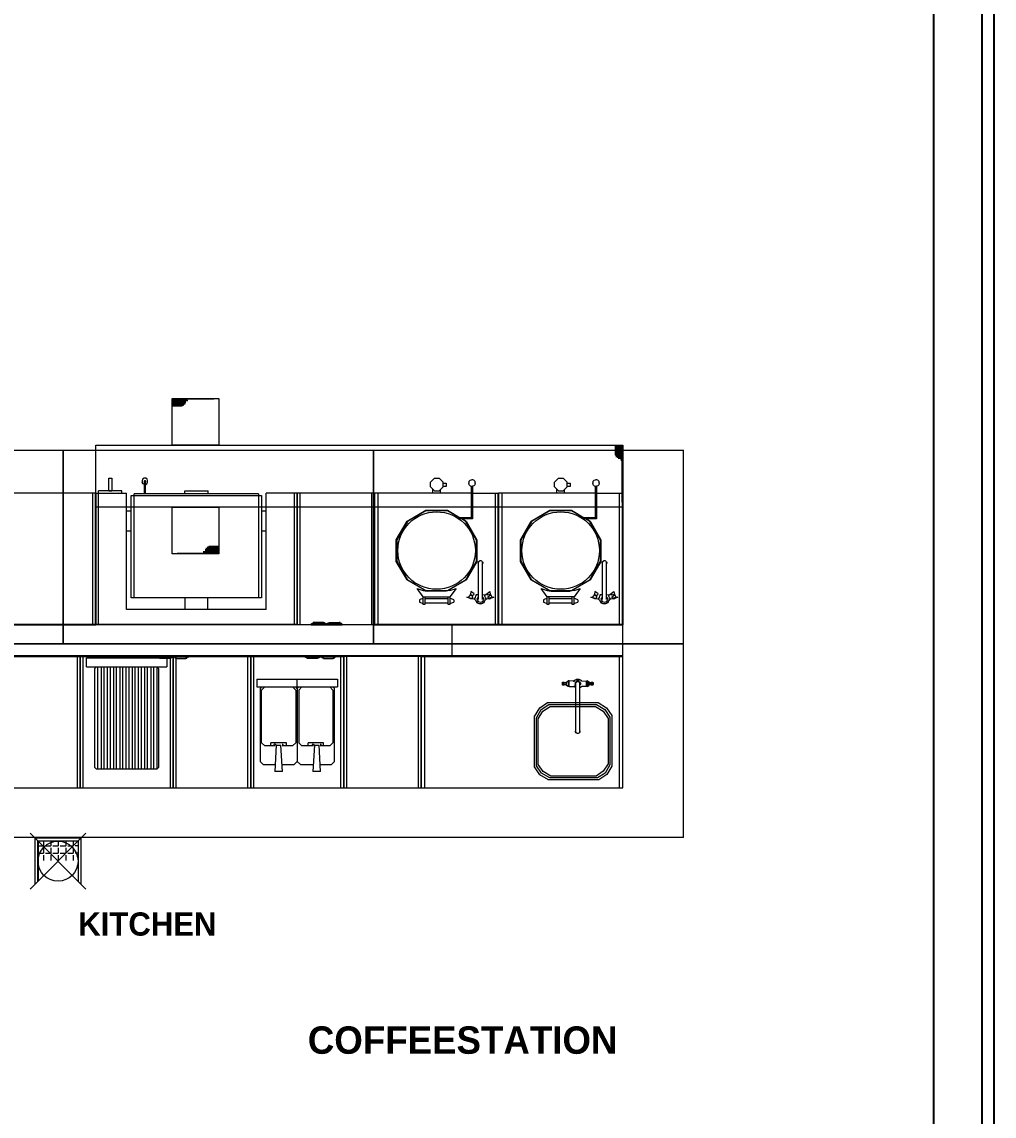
# Model space of a CAD drawing. Header units: inches. Extents: x 482566 to 494966, y -26460 to -22226.
# Drawn here: x 488134.8 to 488316.2, y -26103 to -25898.8 of the extents above; entities that cross this region are included whole.
import ezdxf

# ---------------------------------------------------------------- set-up
doc = ezdxf.new("R2010")
doc.units = ezdxf.units.IN
doc.header["$LTSCALE"] = 15
doc.header["$MEASUREMENT"] = 0
doc.linetypes.add('AUSGEZOGEN', pattern=[0])
doc.layers.add('A-GLASS', color=4, linetype='Continuous')
doc.layers.add('K3-TEXT', color=167, linetype='AUSGEZOGEN')
doc.layers.add('TC-EQUIPMENT', color=251, linetype='Continuous', lineweight=5)
doc.styles.get("Standard").update_dxf_attribs({"font": ''})
doc.styles.get('Standard').set_extended_font_data('MicrogrammaSSi', bold=True)

msp = doc.modelspace()

# ---------------------------------------------------------------- linework, layer by layer
at = {"layer": 'A-GLASS'}
for p, q in [((488304.9, -26218.72, 6.93), (488304.9, -25820.47, 6.93)), ((488313.9, -26218.72, 6.93), (488313.9, -25820.47, 6.93)), ((488316.15, -26218.72, 6.93), (488316.15, -25820.47, 6.93))]:
    msp.add_line(p, q, dxfattribs=at)
at = {"layer": 'TC-EQUIPMENT'}
for p, q in [((488162.85, -25969.13), (488171.52, -25969.13)), ((488162.85, -25977.8), (488162.85, -25969.13)), ((488170.61, -25969.24), (488162.85, -25969.24)), ((488162.85, -25969.45), (488165.75, -25969.45)), ((488165.21, -25969.65), (488162.85, -25969.65)), ((488162.85, -25969.88), (488165.21, -25969.88)), ((488165.04, -25970.11), (488162.85, -25970.11)), ((488163.02, -25969.13), (488163.02, -25970.49)), ((488163.19, -25970.49), (488163.19, -25969.13)), ((488163.37, -25969.13), (488163.37, -25970.49)), ((488163.54, -25970.49), (488163.54, -25969.13)), ((488163.71, -25969.13), (488163.71, -25970.49)), ((488163.89, -25970.49), (488163.89, -25969.13)), ((488164.06, -25969.13), (488164.06, -25970.49)), ((488164.26, -25970.49), (488164.26, -25969.13)), ((488164.43, -25969.13), (488164.43, -25970.49)), ((488164.6, -25970.49), (488164.6, -25969.13)), ((488164.78, -25969.13), (488164.78, -25970.49)), ((488164.95, -25970.43), (488164.95, -25969.13)), ((488165.12, -25969.13), (488165.12, -25970.2)), ((488165.3, -25970), (488165.3, -25969.13)), ((488165.47, -25969.13), (488165.47, -25969.56)), ((488165.67, -25969.33), (488165.67, -25969.13)), ((488171.52, -25969.13), (488171.52, -25977.8)), ((488162.85, -25970.31), (488164.86, -25970.31)), ((488164.69, -25970.49), (488162.85, -25970.49)), ((488162.85, -25970.49), (488164.69, -25970.49)), ((488164.52, -25970.49), (488162.85, -25970.49)), ((488162.85, -25970.49), (488164.52, -25970.49)), ((488164.34, -25970.49), (488162.85, -25970.49)), ((488162.85, -25970.49), (488164.15, -25970.49)), ((488163.8, -25970.49), (488162.85, -25970.49)), ((488162.85, -25970.49), (488163.63, -25970.49)), ((488163.45, -25970.49), (488162.85, -25970.49)), ((488162.85, -25970.49), (488163.45, -25970.49)), ((488163.28, -25970.49), (488162.85, -25970.49)), ((488162.85, -25970.49), (488163.11, -25970.49)), ((488163.11, -25970.49), (488162.85, -25970.49)), ((488162.85, -25970.49), (488162.93, -25970.49)), ((488148.58, -25989.37), (488148.58, -25977.8)), ((488148.58, -25977.8), (488246.91, -25977.8)), ((488171.52, -25977.8), (488162.85, -25977.8)), ((488245.55, -25979.65), (488245.55, -25977.8)), ((488245.55, -25977.8), (488245.55, -25979.65)), ((488245.55, -25979.47), (488245.55, -25977.8)), ((488245.55, -25977.8), (488245.55, -25979.47)), ((488245.55, -25979.3), (488245.55, -25977.8)), ((488245.55, -25977.8), (488245.55, -25979.11)), ((488245.55, -25978.76), (488245.55, -25977.8)), ((488245.55, -25977.8), (488245.55, -25978.58)), ((488245.55, -25978.41), (488245.55, -25977.8)), ((488245.55, -25977.8), (488245.55, -25978.41)), ((488245.55, -25978.24), (488245.55, -25977.8)), ((488245.55, -25977.8), (488245.55, -25978.06)), ((488245.55, -25978.06), (488245.55, -25977.8)), ((488245.55, -25977.8), (488245.55, -25977.89)), ((488246.91, -25977.98), (488245.55, -25977.98)), ((488245.55, -25978.15), (488246.91, -25978.15)), ((488246.91, -25978.32), (488245.55, -25978.32)), ((488245.72, -25977.8), (488245.72, -25979.82)), ((488245.92, -25979.99), (488245.92, -25977.8)), ((488246.15, -25977.8), (488246.15, -25980.17)), ((488246.38, -25980.17), (488246.38, -25977.8)), ((488246.59, -25977.8), (488246.59, -25980.71)), ((488246.79, -25988.46), (488246.79, -25977.8)), ((488246.91, -25977.8), (488246.91, -25989.37)), ((488084.71, -25978.73), (488142.54, -25978.73)), ((488142.54, -25978.73), (488142.54, -26014.88)), ((488142.54, -25978.73), (488200.38, -25978.73)), ((488142.54, -26014.88), (488142.54, -25978.73)), ((488200.38, -25978.73), (488200.38, -26014.88)), ((488200.38, -25978.73), (488258.22, -25978.73)), ((488200.38, -26014.88), (488200.38, -25978.73)), ((488245.55, -25978.5), (488246.91, -25978.5)), ((488246.91, -25978.67), (488245.55, -25978.67)), ((488245.55, -25978.84), (488246.91, -25978.84)), ((488246.91, -25979.02), (488245.55, -25979.02)), ((488245.55, -25979.21), (488246.91, -25979.21)), ((488246.91, -25979.39), (488245.55, -25979.39)), ((488245.55, -25979.56), (488246.91, -25979.56)), ((488246.91, -25979.73), (488245.55, -25979.73)), ((488245.6, -25979.91), (488246.91, -25979.91)), ((488246.91, -25980.08), (488245.84, -25980.08)), ((488246.04, -25980.25), (488246.91, -25980.25)), ((488258.22, -26014.88), (488258.22, -25978.73)), ((488246.91, -25980.43), (488246.47, -25980.43)), ((488246.7, -25980.62), (488246.91, -25980.62)), ((488151.01, -25983.99), (488151.59, -25983.99)), ((488151.01, -25986.31), (488151.01, -25983.99)), ((488151.59, -25983.99), (488151.59, -25986.31)), ((488157.34, -25984.14), (488157.23, -25984.43)), ((488157.23, -25984.43), (488157.23, -25984.72)), ((488157.63, -25983.99), (488157.34, -25984.14)), ((488157.92, -25983.99), (488157.63, -25983.99)), ((488157.66, -25984.48), (488157.69, -25984.43)), ((488157.69, -25984.46), (488157.66, -25984.51)), ((488157.69, -25984.43), (488157.75, -25984.4)), ((488157.75, -25984.43), (488157.69, -25984.46)), ((488157.75, -25984.4), (488157.81, -25984.4)), ((488157.81, -25984.43), (488157.75, -25984.43)), ((488157.81, -25984.4), (488157.86, -25984.43)), ((488157.86, -25984.46), (488157.81, -25984.43)), ((488157.86, -25984.43), (488157.89, -25984.48)), ((488157.89, -25984.51), (488157.86, -25984.46)), ((488158.21, -25984.14), (488157.92, -25983.99)), ((488158.27, -25984.4), (488158.21, -25984.14)), ((488158.27, -25984.74), (488158.27, -25984.4)), ((488211.05, -25984.72), (488211.77, -25983.99)), ((488211.77, -25983.99), (488212.64, -25983.99)), ((488212.64, -25983.99), (488213.36, -25984.72)), ((488218.42, -25984.34), (488218.25, -25984.51)), ((488218.42, -25984.34), (488218.65, -25984.28)), ((488218.91, -25984.28), (488218.65, -25984.28)), ((488219.08, -25984.31), (488218.91, -25984.28)), ((488219.29, -25984.51), (488219.08, -25984.31)), ((488234.18, -25984.72), (488234.9, -25983.99)), ((488234.9, -25983.99), (488235.77, -25983.99)), ((488235.77, -25983.99), (488236.49, -25984.72)), ((488241.56, -25984.34), (488241.38, -25984.51)), ((488241.56, -25984.34), (488241.79, -25984.28)), ((488242.05, -25984.28), (488241.79, -25984.28)), ((488242.22, -25984.31), (488242.05, -25984.28)), ((488242.42, -25984.51), (488242.22, -25984.31)), ((488149.13, -26011.35), (488149.13, -25986.33)), ((488153.47, -25986.33), (488149.13, -25986.33)), ((488151.01, -25986.31), (488151.59, -25986.31)), ((488153.47, -25986.77), (488153.47, -25986.33)), ((488157.37, -25985), (488157.23, -25984.72)), ((488157.66, -25985.15), (488157.37, -25985)), ((488157.66, -25986.86), (488157.66, -25984.48)), ((488157.66, -25984.57), (488157.69, -25984.63)), ((488157.95, -25985.15), (488157.66, -25985.15)), ((488157.69, -25984.63), (488157.75, -25984.66)), ((488157.75, -25984.66), (488157.81, -25984.66)), ((488157.81, -25984.66), (488157.86, -25984.63)), ((488157.89, -25984.57), (488157.86, -25984.63)), ((488157.89, -25986.86), (488157.89, -25984.48)), ((488157.95, -25985.15), (488158.12, -25985.03)), ((488158.12, -25985.03), (488158.27, -25984.74)), ((488165.21, -25986.31), (488169.55, -25986.31)), ((488165.21, -25986.88), (488165.21, -25986.31)), ((488169.55, -25986.88), (488169.55, -25986.31)), ((488211.05, -25985.58), (488211.05, -25984.72)), ((488211.77, -25986.31), (488211.05, -25985.58)), ((488211.45, -25986.77), (488211.45, -25986.1)), ((488211.59, -25986.12), (488211.45, -25986.1)), ((488211.77, -25986.31), (488212.64, -25986.31)), ((488213.36, -25985.58), (488212.64, -25986.31)), ((488212.83, -25986.11), (488212.9, -25986.1)), ((488212.9, -25986.77), (488212.9, -25986.1)), ((488213.36, -25985.58), (488213.36, -25984.72)), ((488213.36, -25984.92), (488213.94, -25984.92)), ((488213.94, -25985.5), (488213.36, -25985.5)), ((488213.94, -25984.92), (488213.94, -25985.5)), ((488218.19, -25984.74), (488218.25, -25984.51)), ((488218.19, -25984.74), (488218.19, -25984.98)), ((488218.25, -25985.21), (488218.19, -25984.98)), ((488218.25, -25985.21), (488218.45, -25985.41)), ((488218.45, -25985.41), (488218.59, -25985.44)), ((488218.59, -25985.44), (488218.88, -25985.44)), ((488218.65, -25991.34), (488218.65, -25985.44)), ((488219.11, -25985.38), (488218.88, -25985.44)), ((488218.88, -25985.44), (488218.88, -25991.57)), ((488219.11, -25985.38), (488219.29, -25985.21)), ((488219.29, -25984.51), (488219.35, -25984.74)), ((488219.35, -25984.98), (488219.29, -25985.21)), ((488219.35, -25984.98), (488219.35, -25984.74)), ((488234.18, -25985.58), (488234.18, -25984.72)), ((488234.9, -25986.31), (488234.18, -25985.58)), ((488234.59, -25986.77), (488234.59, -25986.1)), ((488234.72, -25986.12), (488234.59, -25986.1)), ((488234.9, -25986.31), (488235.77, -25986.31)), ((488236.49, -25985.58), (488235.77, -25986.31)), ((488235.96, -25986.11), (488236.03, -25986.1)), ((488236.03, -25986.77), (488236.03, -25986.1)), ((488236.49, -25985.58), (488236.49, -25984.72)), ((488236.49, -25984.92), (488237.07, -25984.92)), ((488237.07, -25985.5), (488236.49, -25985.5)), ((488237.07, -25984.92), (488237.07, -25985.5)), ((488241.32, -25984.74), (488241.38, -25984.51)), ((488241.32, -25984.74), (488241.32, -25984.98)), ((488241.38, -25985.21), (488241.32, -25984.98)), ((488241.38, -25985.21), (488241.58, -25985.41)), ((488241.58, -25985.41), (488241.73, -25985.44)), ((488241.73, -25985.44), (488242.02, -25985.44)), ((488241.79, -25991.34), (488241.79, -25985.44)), ((488242.25, -25985.38), (488242.02, -25985.44)), ((488242.02, -25985.44), (488242.02, -25991.57)), ((488242.25, -25985.38), (488242.42, -25985.21)), ((488242.42, -25984.51), (488242.48, -25984.74)), ((488242.48, -25984.98), (488242.42, -25985.21)), ((488242.48, -25984.98), (488242.48, -25984.74)), ((488148.59, -25986.77), (488131.24, -25986.77)), ((488148.01, -25986.77), (488148.01, -26011.26)), ((488148.53, -26011.26), (488148.53, -25986.77)), ((488148.58, -26011.35), (488148.58, -25986.77)), ((488148.58, -25986.77), (488154.34, -25986.77)), ((488148.59, -25986.77), (488148.59, -26011.35)), ((488154.34, -26008.46), (488154.34, -25986.77)), ((488155.2, -25987.17), (488179.49, -25987.17)), ((488155.2, -26006.26), (488155.2, -25987.17)), ((488178.92, -25986.88), (488155.78, -25986.88)), ((488155.78, -26006.26), (488155.78, -25986.88)), ((488157.89, -25986.86), (488157.66, -25986.86)), ((488178.92, -25986.88), (488178.92, -26006.26)), ((488179.49, -25987.17), (488179.49, -26006.26)), ((488186.15, -25986.77), (488180.36, -25986.77)), ((488180.36, -26008.46), (488180.36, -25986.77)), ((488185.57, -25986.77), (488185.57, -26011.35)), ((488186.15, -25986.77), (488186.15, -26011.35)), ((488200.61, -25986.77), (488186.15, -25986.77)), ((488186.15, -26011.35), (488186.15, -25986.77)), ((488186.2, -26011.26), (488186.2, -25986.77)), ((488186.72, -26011.26), (488186.72, -25986.77)), ((488200.03, -25986.77), (488200.03, -26011.26)), ((488200.55, -25986.77), (488200.55, -26011.26)), ((488200.61, -26011.35), (488200.61, -25986.77)), ((488218.65, -25986.77), (488200.61, -25986.77)), ((488200.61, -26011.35), (488200.61, -25986.77)), ((488200.66, -26011.26), (488200.66, -25986.77)), ((488201.18, -25986.77), (488201.18, -26011.26)), ((488202.05, -25986.71), (488203.27, -25986.71)), ((488202.05, -25986.71), (488202.05, -25986.77)), ((488202.66, -25986.77), (488202.66, -25986.71)), ((488203.27, -25986.71), (488203.27, -25986.77)), ((488218.88, -25986.77), (488223.74, -25986.77)), ((488223.16, -26011.26), (488223.16, -25986.77)), ((488223.68, -26011.26), (488223.68, -25986.77)), ((488223.74, -25986.77), (488223.74, -26011.35)), ((488223.74, -26011.35), (488223.74, -25986.77)), ((488241.79, -25986.77), (488223.74, -25986.77)), ((488223.8, -26011.26), (488223.8, -25986.77)), ((488224.32, -25986.77), (488224.32, -26011.26)), ((488225.19, -25986.71), (488226.4, -25986.71)), ((488225.19, -25986.71), (488225.19, -25986.77)), ((488225.79, -25986.77), (488225.79, -25986.71)), ((488226.4, -25986.71), (488226.4, -25986.77)), ((488242.02, -25986.77), (488246.88, -25986.77)), ((488246.3, -26011.26), (488246.3, -25986.77)), ((488246.82, -26011.26), (488246.82, -25986.77)), ((488246.88, -25986.77), (488246.88, -26011.35)), ((488246.91, -25989.37), (488148.58, -25989.37)), ((488154.34, -25990.07), (488155.2, -25990.07)), ((488162.85, -25989.37), (488171.52, -25989.37)), ((488162.85, -25998.05), (488162.85, -25989.37)), ((488171.52, -25989.37), (488171.52, -25998.05)), ((488179.49, -25990.07), (488180.36, -25990.07)), ((488206.68, -25991.97), (488210.15, -25989.95)), ((488210.18, -25990.04), (488206.74, -25992.03)), ((488210.15, -25989.95), (488214.2, -25989.95)), ((488214.17, -25990.04), (488210.18, -25990.04)), ((488216.41, -25991.34), (488214.17, -25990.04)), ((488214.2, -25989.95), (488216.58, -25991.34)), ((488229.81, -25991.97), (488233.28, -25989.95)), ((488233.31, -25990.04), (488229.87, -25992.03)), ((488233.28, -25989.95), (488237.33, -25989.95)), ((488237.3, -25990.04), (488233.31, -25990.04)), ((488239.55, -25991.34), (488237.3, -25990.04)), ((488237.33, -25989.95), (488239.71, -25991.34)), ((488204.65, -25995.44), (488206.68, -25991.97)), ((488206.74, -25992.03), (488204.74, -25995.47)), ((488218.65, -25991.34), (488216.11, -25991.34)), ((488216.11, -25991.34), (488216.22, -25991.4)), ((488216.4, -25991.51), (488216.22, -25991.4)), ((488216.51, -25991.57), (488216.4, -25991.51)), ((488218.88, -25991.57), (488216.51, -25991.57)), ((488217.61, -25992.03), (488216.81, -25991.57)), ((488216.97, -25991.57), (488217.67, -25991.97)), ((488219.61, -25995.47), (488217.61, -25992.03)), ((488217.67, -25991.97), (488219.69, -25995.44)), ((488227.79, -25995.44), (488229.81, -25991.97)), ((488229.87, -25992.03), (488227.88, -25995.47)), ((488241.79, -25991.34), (488239.24, -25991.34)), ((488239.24, -25991.34), (488239.36, -25991.4)), ((488239.53, -25991.51), (488239.36, -25991.4)), ((488239.65, -25991.57), (488239.53, -25991.51)), ((488242.02, -25991.57), (488239.65, -25991.57)), ((488240.75, -25992.03), (488239.95, -25991.57)), ((488240.11, -25991.57), (488240.8, -25991.97)), ((488242.74, -25995.47), (488240.75, -25992.03)), ((488240.8, -25991.97), (488242.83, -25995.44)), ((488155.2, -25993.82), (488154.34, -25993.82)), ((488180.36, -25993.82), (488179.49, -25993.82)), ((488169.59, -25998.05), (488169.59, -25996.69)), ((488169.68, -25996.69), (488171.52, -25996.69)), ((488171.52, -25996.69), (488169.68, -25996.69)), ((488169.76, -25996.69), (488169.76, -25998.05)), ((488169.85, -25996.69), (488171.52, -25996.69)), ((488171.52, -25996.69), (488169.85, -25996.69)), ((488169.94, -25998.05), (488169.94, -25996.69)), ((488170.02, -25996.69), (488171.52, -25996.69)), ((488170.11, -25996.69), (488170.11, -25998.05)), ((488171.52, -25996.69), (488170.22, -25996.69)), ((488170.31, -25998.05), (488170.31, -25996.69)), ((488170.48, -25996.69), (488170.48, -25998.05)), ((488170.57, -25996.69), (488171.52, -25996.69)), ((488170.65, -25998.05), (488170.65, -25996.69)), ((488171.52, -25996.69), (488170.74, -25996.69)), ((488170.83, -25996.69), (488170.83, -25998.05)), ((488170.91, -25996.69), (488171.52, -25996.69)), ((488171.52, -25996.69), (488170.91, -25996.69)), ((488171, -25998.05), (488171, -25996.69)), ((488171.09, -25996.69), (488171.52, -25996.69)), ((488171.17, -25996.69), (488171.17, -25998.05)), ((488171.52, -25996.69), (488171.26, -25996.69)), ((488171.26, -25996.69), (488171.52, -25996.69)), ((488171.35, -25998.05), (488171.35, -25996.69)), ((488171.52, -25996.69), (488171.43, -25996.69)), ((488204.65, -25999.49), (488204.65, -25995.44)), ((488204.74, -25995.47), (488204.74, -25999.46)), ((488219.61, -25999.46), (488219.61, -25995.47)), ((488219.69, -25995.44), (488219.69, -25999.49)), ((488227.79, -25999.49), (488227.79, -25995.44)), ((488227.88, -25995.47), (488227.88, -25999.46)), ((488242.74, -25999.46), (488242.74, -25995.47)), ((488242.83, -25995.44), (488242.83, -25999.49)), ((488171.52, -25998.05), (488162.85, -25998.05)), ((488163.76, -25997.93), (488171.52, -25997.93)), ((488171.52, -25997.73), (488168.61, -25997.73)), ((488168.7, -25997.84), (488168.7, -25998.05)), ((488168.9, -25998.05), (488168.9, -25997.61)), ((488169.07, -25997.18), (488169.07, -25998.05)), ((488171.52, -25997.3), (488169.16, -25997.3)), ((488169.16, -25997.53), (488171.52, -25997.53)), ((488169.24, -25998.05), (488169.24, -25996.98)), ((488169.33, -25997.06), (488171.52, -25997.06)), ((488169.42, -25996.75), (488169.42, -25998.05)), ((488171.52, -25996.86), (488169.5, -25996.86)), ((488206.68, -26002.96), (488204.65, -25999.49)), ((488204.74, -25999.46), (488206.74, -26002.91)), ((488217.61, -26002.91), (488219.61, -25999.46)), ((488219.69, -25999.49), (488217.67, -26002.96)), ((488219.92, -25999.75), (488219.98, -25999.55)), ((488219.98, -25999.96), (488219.92, -25999.75)), ((488219.98, -25999.55), (488220.15, -25999.38)), ((488220.08, -25999.48), (488219.98, -25999.65)), ((488219.98, -26006.62), (488219.98, -25999.65)), ((488220.26, -25999.38), (488220.08, -25999.48)), ((488220.15, -25999.38), (488220.36, -25999.32)), ((488220.46, -25999.38), (488220.26, -25999.38)), ((488220.36, -25999.32), (488220.56, -25999.38)), ((488220.56, -25999.38), (488220.73, -25999.55)), ((488220.73, -25999.55), (488220.79, -25999.75)), ((488220.73, -26006.62), (488220.73, -25999.66)), ((488220.79, -25999.75), (488220.73, -25999.96)), ((488229.81, -26002.96), (488227.79, -25999.49)), ((488227.88, -25999.46), (488229.87, -26002.91)), ((488240.75, -26002.91), (488242.74, -25999.46)), ((488242.83, -25999.49), (488240.8, -26002.96)), ((488243.06, -25999.75), (488243.12, -25999.55)), ((488243.12, -25999.96), (488243.06, -25999.75)), ((488243.12, -25999.55), (488243.29, -25999.38)), ((488243.22, -25999.48), (488243.12, -25999.65)), ((488243.12, -26006.62), (488243.12, -25999.65)), ((488243.39, -25999.38), (488243.22, -25999.48)), ((488243.29, -25999.38), (488243.49, -25999.32)), ((488243.59, -25999.38), (488243.39, -25999.38)), ((488243.49, -25999.32), (488243.7, -25999.38)), ((488243.7, -25999.38), (488243.87, -25999.55)), ((488243.87, -25999.55), (488243.93, -25999.75)), ((488243.87, -26006.62), (488243.87, -25999.66)), ((488243.93, -25999.75), (488243.87, -25999.96)), ((488210.15, -26004.99), (488206.68, -26002.96)), ((488206.74, -26002.91), (488210.18, -26004.9)), ((488208.56, -26004.53), (488209.69, -26004.93)), ((488209.69, -26006.09), (488208.56, -26004.53)), ((488214.17, -26004.9), (488217.61, -26002.91)), ((488217.67, -26002.96), (488214.2, -26004.99)), ((488215.79, -26004.53), (488214.66, -26006.09)), ((488214.66, -26004.93), (488215.79, -26004.53)), ((488233.28, -26004.99), (488229.81, -26002.96)), ((488229.87, -26002.91), (488233.31, -26004.9)), ((488231.69, -26004.53), (488232.82, -26004.93)), ((488232.82, -26006.09), (488231.69, -26004.53)), ((488237.3, -26004.9), (488240.75, -26002.91)), ((488240.8, -26002.96), (488237.33, -26004.99)), ((488238.92, -26004.53), (488237.8, -26006.09)), ((488237.8, -26004.93), (488238.92, -26004.53)), ((488179.49, -26006.26), (488155.2, -26006.26)), ((488165.18, -26006.26), (488165.18, -26008.46)), ((488169.52, -26008.46), (488169.52, -26006.26)), ((488209.69, -26006.38), (488208.96, -26006.67)), ((488208.96, -26006.67), (488208.96, -26007.07)), ((488209.69, -26004.93), (488210.41, -26005.07)), ((488209.69, -26006.12), (488214.66, -26006.12)), ((488209.69, -26007.56), (488209.69, -26006.12)), ((488209.98, -26006.12), (488209.98, -26007.56)), ((488209.98, -26006.43), (488214.34, -26006.43)), ((488214.2, -26004.99), (488210.15, -26004.99)), ((488210.18, -26004.9), (488214.17, -26004.9)), ((488213.94, -26005.07), (488210.41, -26005.07)), ((488214.66, -26004.93), (488213.94, -26005.07)), ((488214.34, -26007.56), (488214.34, -26006.12)), ((488214.63, -26006.12), (488214.63, -26007.56)), ((488215.35, -26006.67), (488214.63, -26006.38)), ((488215.35, -26006.67), (488215.35, -26007.07)), ((488217.81, -26006.16), (488218.1, -26006.24)), ((488218.44, -26006.41), (488217.81, -26006.16)), ((488218.1, -26006.24), (488218.12, -26006.22)), ((488218.58, -26006.45), (488218.1, -26006.24)), ((488218.12, -26006.22), (488218.48, -26005.71)), ((488218.12, -26006.22), (488218.76, -26006.33)), ((488218.58, -26006.45), (488218.44, -26006.41)), ((488218.5, -26005.67), (488218.48, -26005.71)), ((488218.94, -26006.08), (488218.48, -26005.71)), ((488218.58, -26005.1), (488218.5, -26005.67)), ((488218.5, -26005.67), (488219.07, -26005.76)), ((488219.11, -26005.47), (488218.58, -26005.1)), ((488219.13, -26006.52), (488218.58, -26006.45)), ((488218.94, -26006.08), (488218.76, -26006.33)), ((488219.11, -26005.47), (488219.07, -26005.76)), ((488219.27, -26006.43), (488219.13, -26006.52)), ((488219.55, -26006.86), (488219.19, -26006.48)), ((488219.27, -26006.43), (488219.4, -26006.24)), ((488219.4, -26006.24), (488219.5, -26006)), ((488219.98, -26005.73), (488219.46, -26005.72)), ((488219.46, -26006.77), (488219.68, -26007.19)), ((488219.46, -26006.77), (488219.46, -26006.77)), ((488219.5, -26006), (488219.53, -26005.78)), ((488219.58, -26006.86), (488219.61, -26006.98)), ((488219.75, -26006.52), (488219.84, -26006.23)), ((488219.84, -26006.81), (488219.75, -26006.52)), ((488219.84, -26006.23), (488219.98, -26006.09)), ((488220.07, -26007.04), (488219.84, -26006.81)), ((488219.97, -26006.1), (488219.96, -26006.1)), ((488219.97, -26006.1), (488219.97, -26006.1)), ((488220.88, -26006.81), (488220.65, -26007.04)), ((488220.73, -26005.7), (488221.26, -26005.69)), ((488220.73, -26006.09), (488220.88, -26006.23)), ((488220.88, -26006.23), (488220.96, -26006.52)), ((488220.96, -26006.52), (488220.88, -26006.81)), ((488221.08, -26006.98), (488221.12, -26006.83)), ((488221.16, -26006.81), (488221.1, -26006.91)), ((488221.13, -26006.83), (488221.48, -26006.47)), ((488221.15, -26005.78), (488221.57, -26005.47)), ((488221.18, -26006), (488221.15, -26005.78)), ((488221.28, -26006.24), (488221.18, -26006)), ((488221.22, -26005.72), (488221.21, -26005.73)), ((488221.25, -26005.71), (488221.22, -26005.72)), ((488221.41, -26006.43), (488221.28, -26006.24)), ((488221.41, -26006.43), (488221.55, -26006.52)), ((488222.1, -26006.45), (488221.55, -26006.52)), ((488221.57, -26005.47), (488222.1, -26005.1)), ((488221.57, -26005.47), (488221.61, -26005.76)), ((488222.18, -26005.67), (488221.61, -26005.76)), ((488221.74, -26006.08), (488222.2, -26005.71)), ((488221.92, -26006.33), (488221.74, -26006.08)), ((488222.56, -26006.22), (488221.92, -26006.33)), ((488222.1, -26005.1), (488222.18, -26005.67)), ((488222.58, -26006.24), (488222.1, -26006.45)), ((488222.1, -26006.45), (488222.25, -26006.41)), ((488222.18, -26005.67), (488222.2, -26005.71)), ((488222.2, -26005.71), (488222.56, -26006.22)), ((488222.87, -26006.16), (488222.25, -26006.41)), ((488222.58, -26006.24), (488222.56, -26006.22)), ((488222.58, -26006.24), (488222.87, -26006.16)), ((488232.82, -26006.38), (488232.1, -26006.67)), ((488232.1, -26006.67), (488232.1, -26007.07)), ((488232.82, -26004.93), (488233.54, -26005.07)), ((488237.8, -26006.12), (488232.82, -26006.12)), ((488232.82, -26007.56), (488232.82, -26006.12)), ((488233.11, -26006.12), (488233.11, -26007.56)), ((488233.11, -26006.43), (488237.48, -26006.43)), ((488237.33, -26004.99), (488233.28, -26004.99)), ((488233.31, -26004.9), (488237.3, -26004.9)), ((488233.54, -26005.07), (488237.07, -26005.07)), ((488237.8, -26004.93), (488237.07, -26005.07)), ((488237.48, -26007.56), (488237.48, -26006.12)), ((488237.77, -26006.12), (488237.77, -26007.56)), ((488238.49, -26006.67), (488237.77, -26006.38)), ((488238.49, -26006.67), (488238.49, -26007.07)), ((488240.95, -26006.16), (488241.24, -26006.24)), ((488241.57, -26006.41), (488240.95, -26006.16)), ((488241.24, -26006.24), (488241.26, -26006.22)), ((488241.71, -26006.45), (488241.24, -26006.24)), ((488241.26, -26006.22), (488241.62, -26005.71)), ((488241.26, -26006.22), (488241.9, -26006.33)), ((488241.71, -26006.45), (488241.57, -26006.41)), ((488241.63, -26005.67), (488241.62, -26005.71)), ((488242.08, -26006.08), (488241.62, -26005.71)), ((488241.71, -26005.1), (488241.63, -26005.67)), ((488241.63, -26005.67), (488242.2, -26005.76)), ((488242.24, -26005.47), (488241.71, -26005.1)), ((488242.26, -26006.52), (488241.71, -26006.45)), ((488242.08, -26006.08), (488241.9, -26006.33)), ((488242.24, -26005.47), (488242.2, -26005.76)), ((488242.4, -26006.43), (488242.26, -26006.52)), ((488242.68, -26006.86), (488242.32, -26006.48)), ((488242.4, -26006.43), (488242.54, -26006.24)), ((488242.54, -26006.24), (488242.63, -26006)), ((488243.12, -26005.73), (488242.59, -26005.72)), ((488242.6, -26006.77), (488242.82, -26007.19)), ((488242.6, -26006.77), (488242.6, -26006.77)), ((488242.63, -26006), (488242.66, -26005.78)), ((488242.71, -26006.86), (488242.75, -26006.98)), ((488242.89, -26006.52), (488242.97, -26006.23)), ((488242.97, -26006.81), (488242.89, -26006.52)), ((488242.97, -26006.23), (488243.12, -26006.09)), ((488243.2, -26007.04), (488242.97, -26006.81)), ((488243.1, -26006.1), (488243.1, -26006.1)), ((488243.1, -26006.1), (488243.1, -26006.1)), ((488244.01, -26006.81), (488243.78, -26007.04)), ((488243.87, -26005.7), (488244.4, -26005.69)), ((488243.87, -26006.09), (488244.01, -26006.23)), ((488244.01, -26006.23), (488244.1, -26006.52)), ((488244.1, -26006.52), (488244.01, -26006.81)), ((488244.22, -26006.98), (488244.26, -26006.83)), ((488244.29, -26006.81), (488244.24, -26006.91)), ((488244.27, -26006.83), (488244.61, -26006.47)), ((488244.29, -26005.78), (488244.71, -26005.47)), ((488244.32, -26006), (488244.29, -26005.78)), ((488244.42, -26006.24), (488244.32, -26006)), ((488244.38, -26005.71), (488244.35, -26005.72)), ((488244.35, -26005.72), (488244.35, -26005.73)), ((488244.55, -26006.43), (488244.42, -26006.24)), ((488244.55, -26006.43), (488244.69, -26006.52)), ((488245.24, -26006.45), (488244.69, -26006.52)), ((488244.71, -26005.47), (488245.24, -26005.1)), ((488244.71, -26005.47), (488244.75, -26005.76)), ((488245.32, -26005.67), (488244.75, -26005.76)), ((488244.87, -26006.08), (488245.33, -26005.71)), ((488245.05, -26006.33), (488244.87, -26006.08)), ((488245.69, -26006.22), (488245.05, -26006.33)), ((488245.24, -26005.1), (488245.32, -26005.67)), ((488245.72, -26006.24), (488245.24, -26006.45)), ((488245.24, -26006.45), (488245.38, -26006.41)), ((488245.32, -26005.67), (488245.33, -26005.71)), ((488245.33, -26005.71), (488245.69, -26006.22)), ((488246, -26006.16), (488245.38, -26006.41)), ((488245.72, -26006.24), (488245.69, -26006.22)), ((488245.72, -26006.24), (488246, -26006.16)), ((488180.36, -26008.46), (488154.34, -26008.46)), ((488208.96, -26007.07), (488209.69, -26007.36)), ((488209.98, -26007.56), (488209.69, -26007.56)), ((488214.34, -26007.3), (488209.98, -26007.3)), ((488214.63, -26007.56), (488214.34, -26007.56)), ((488214.63, -26007.36), (488215.35, -26007.07)), ((488219.61, -26006.98), (488219.92, -26007.3)), ((488220.09, -26007.42), (488219.68, -26007.19)), ((488219.92, -26007.3), (488220.35, -26007.41)), ((488220.36, -26007.13), (488220.07, -26007.04)), ((488220.54, -26007.42), (488220.09, -26007.42)), ((488220.35, -26007.41), (488220.77, -26007.3)), ((488220.65, -26007.04), (488220.36, -26007.13)), ((488220.75, -26007.3), (488220.54, -26007.42)), ((488220.77, -26007.3), (488221.08, -26006.98)), ((488220.95, -26007.19), (488220.79, -26007.28)), ((488221.04, -26007.02), (488220.95, -26007.19)), ((488232.1, -26007.07), (488232.82, -26007.36)), ((488233.11, -26007.56), (488232.82, -26007.56)), ((488237.48, -26007.3), (488233.11, -26007.3)), ((488237.77, -26007.56), (488237.48, -26007.56)), ((488237.77, -26007.36), (488238.49, -26007.07)), ((488242.75, -26006.98), (488243.06, -26007.3)), ((488243.23, -26007.42), (488242.82, -26007.19)), ((488243.06, -26007.3), (488243.48, -26007.41)), ((488243.49, -26007.13), (488243.2, -26007.04)), ((488243.67, -26007.42), (488243.23, -26007.42)), ((488243.48, -26007.41), (488243.91, -26007.3)), ((488243.78, -26007.04), (488243.49, -26007.13)), ((488243.88, -26007.3), (488243.67, -26007.42)), ((488243.91, -26007.3), (488244.22, -26006.98)), ((488244.09, -26007.19), (488243.92, -26007.28)), ((488244.17, -26007.02), (488244.09, -26007.19)), ((488189.12, -26011.09), (488189.12, -26010.92)), ((488189.3, -26010.92), (488189.12, -26010.92)), ((488191.09, -26010.86), (488189.3, -26010.86)), ((488189.3, -26011.09), (488189.3, -26010.86)), ((488191.09, -26010.86), (488191.09, -26011.09)), ((488191.09, -26010.92), (488191.26, -26010.92)), ((488191.26, -26010.92), (488191.26, -26011.09)), ((488192.05, -26010.92), (488192.05, -26011.09)), ((488192.05, -26010.92), (488192.22, -26010.92)), ((488192.22, -26011.09), (488192.22, -26010.86)), ((488192.22, -26010.86), (488194.01, -26010.86)), ((488194.01, -26010.86), (488194.01, -26011.09)), ((488194.19, -26010.92), (488194.01, -26010.92)), ((488194.19, -26011.09), (488194.19, -26010.92)), ((488246.91, -26011.35), (488084.96, -26011.35)), ((488148.59, -26011.26), (488131.24, -26011.26)), ((488131.24, -26011.35), (488148.59, -26011.35)), ((488186.15, -26011.26), (488148.58, -26011.26)), ((488186.15, -26011.35), (488148.58, -26011.35)), ((488186.15, -26011.26), (488200.61, -26011.26)), ((488200.61, -26011.35), (488186.15, -26011.35)), ((488188.75, -26011.18), (488188.86, -26011.09)), ((488194.53, -26011.18), (488188.75, -26011.18)), ((488188.75, -26011.18), (488188.75, -26011.32)), ((488188.75, -26011.32), (488194.53, -26011.32)), ((488188.86, -26011.09), (488191.52, -26011.09)), ((488191.64, -26011.18), (488191.52, -26011.09)), ((488191.64, -26011.18), (488191.76, -26011.09)), ((488191.64, -26011.32), (488191.64, -26011.18)), ((488194.42, -26011.09), (488191.76, -26011.09)), ((488194.53, -26011.18), (488194.42, -26011.09)), ((488194.53, -26011.32), (488194.53, -26011.18)), ((488223.74, -26011.26), (488200.61, -26011.26)), ((488200.61, -26011.35), (488223.74, -26011.35)), ((488215.09, -26017.13), (488215.09, -26011.35)), ((488246.88, -26011.26), (488223.74, -26011.26)), ((488223.74, -26011.35), (488246.88, -26011.35)), ((488246.91, -26017.13), (488246.91, -26011.35)), ((488142.54, -26014.88), (488084.71, -26014.88)), ((488084.71, -26014.88), (488142.54, -26014.88)), ((488200.38, -26014.88), (488142.54, -26014.88)), ((488142.54, -26014.88), (488200.38, -26014.88)), ((488258.22, -26014.88), (488200.38, -26014.88)), ((488200.38, -26014.88), (488258.22, -26014.88)), ((488258.22, -26051.03), (488258.22, -26014.88)), ((488246.91, -26017.13), (488084.96, -26017.13)), ((488145.69, -26017.13), (488131.23, -26017.13)), ((488131.23, -26017.22), (488145.69, -26017.22)), ((488145.11, -26017.22), (488145.11, -26041.71)), ((488145.63, -26017.22), (488145.63, -26041.71)), ((488163.04, -26017.13), (488145.69, -26017.13)), ((488145.69, -26017.13), (488145.69, -26041.71)), ((488145.69, -26041.71), (488145.69, -26017.13)), ((488145.69, -26017.22), (488163.04, -26017.22)), ((488145.75, -26041.71), (488145.75, -26017.22)), ((488146.27, -26041.71), (488146.27, -26017.22)), ((488146.84, -26017.51), (488161.88, -26017.51)), ((488146.84, -26019.16), (488146.84, -26017.51)), ((488146.84, -26019.16), (488161.88, -26019.16)), ((488148.72, -26019.16), (488148.44, -26019.45)), ((488149.01, -26038.24), (488149.01, -26019.16)), ((488149.59, -26019.16), (488149.59, -26038.24)), ((488150.17, -26038.24), (488150.17, -26019.16)), ((488150.75, -26019.16), (488150.75, -26038.24)), ((488151.33, -26038.24), (488151.33, -26019.16)), ((488151.91, -26019.16), (488151.91, -26038.24)), ((488152.48, -26038.24), (488152.48, -26019.16)), ((488153.06, -26019.16), (488153.06, -26038.24)), ((488153.64, -26038.24), (488153.64, -26019.16)), ((488154.22, -26019.16), (488154.22, -26038.24)), ((488154.8, -26038.24), (488154.8, -26019.16)), ((488155.38, -26019.16), (488155.38, -26038.24)), ((488155.95, -26038.24), (488155.95, -26019.16)), ((488156.53, -26019.16), (488156.53, -26038.24)), ((488157.11, -26038.24), (488157.11, -26019.16)), ((488157.69, -26019.16), (488157.69, -26038.24)), ((488158.27, -26038.24), (488158.27, -26019.16)), ((488158.85, -26019.16), (488158.85, -26038.24)), ((488159.42, -26038.24), (488159.42, -26019.16)), ((488160, -26019.16), (488160.29, -26019.45)), ((488160, -26019.16), (488160, -26038.24)), ((488160.15, -26017.13), (488160.15, -26017.28)), ((488165.93, -26017.13), (488160.15, -26017.13)), ((488160.15, -26017.28), (488160.26, -26017.37)), ((488160.15, -26017.28), (488165.93, -26017.28)), ((488160.26, -26017.37), (488162.92, -26017.37)), ((488160.49, -26017.37), (488160.49, -26017.54)), ((488160.49, -26017.54), (488160.67, -26017.54)), ((488160.67, -26017.6), (488160.67, -26017.37)), ((488162.46, -26017.6), (488160.67, -26017.6)), ((488161.88, -26017.51), (488161.88, -26019.16)), ((488162.46, -26017.22), (488162.46, -26041.71)), ((488162.46, -26017.6), (488162.46, -26017.37)), ((488162.63, -26017.54), (488162.46, -26017.54)), ((488162.63, -26017.37), (488162.63, -26017.54)), ((488163.04, -26017.28), (488162.92, -26017.37)), ((488162.98, -26017.22), (488162.98, -26041.71)), ((488177.5, -26017.13), (488163.04, -26017.13)), ((488163.04, -26017.13), (488163.04, -26041.71)), ((488163.04, -26041.71), (488163.04, -26017.13)), ((488163.04, -26017.13), (488163.04, -26017.28)), ((488163.04, -26017.22), (488177.5, -26017.22)), ((488163.04, -26017.28), (488163.16, -26017.37)), ((488163.1, -26041.71), (488163.1, -26017.22)), ((488165.82, -26017.37), (488163.16, -26017.37)), ((488163.42, -26017.54), (488163.42, -26017.37)), ((488163.59, -26017.54), (488163.42, -26017.54)), ((488163.59, -26017.6), (488163.59, -26017.37)), ((488163.59, -26017.6), (488165.38, -26017.6)), ((488163.62, -26041.71), (488163.62, -26017.22)), ((488165.38, -26017.37), (488165.38, -26017.6)), ((488165.38, -26017.54), (488165.56, -26017.54)), ((488165.56, -26017.37), (488165.56, -26017.54)), ((488165.93, -26017.28), (488165.82, -26017.37)), ((488165.93, -26017.28), (488165.93, -26017.13)), ((488176.92, -26017.22), (488176.92, -26041.71)), ((488177.44, -26017.22), (488177.44, -26041.71)), ((488194.85, -26017.13), (488177.5, -26017.13)), ((488177.5, -26017.13), (488177.5, -26041.71)), ((488177.5, -26041.71), (488177.5, -26017.13)), ((488177.5, -26017.22), (488194.85, -26017.22)), ((488177.56, -26041.71), (488177.56, -26017.22)), ((488178.08, -26041.71), (488178.08, -26017.22)), ((488187.62, -26017.13), (488187.62, -26017.28)), ((488193.4, -26017.13), (488187.62, -26017.13)), ((488187.62, -26017.28), (488187.74, -26017.37)), ((488187.62, -26017.28), (488193.4, -26017.28)), ((488187.74, -26017.37), (488190.4, -26017.37)), ((488187.97, -26017.37), (488187.97, -26017.54)), ((488187.97, -26017.54), (488188.14, -26017.54)), ((488188.14, -26017.6), (488188.14, -26017.37)), ((488189.93, -26017.6), (488188.14, -26017.6)), ((488189.93, -26017.6), (488189.93, -26017.37)), ((488190.11, -26017.54), (488189.93, -26017.54)), ((488190.11, -26017.37), (488190.11, -26017.54)), ((488190.51, -26017.28), (488190.4, -26017.37)), ((488190.51, -26017.13), (488190.51, -26017.28)), ((488190.51, -26017.28), (488190.63, -26017.37)), ((488193.29, -26017.37), (488190.63, -26017.37)), ((488190.89, -26017.54), (488190.89, -26017.37)), ((488191.06, -26017.54), (488190.89, -26017.54)), ((488191.06, -26017.6), (488191.06, -26017.37)), ((488191.06, -26017.6), (488192.86, -26017.6)), ((488192.86, -26017.37), (488192.86, -26017.6)), ((488192.86, -26017.54), (488193.03, -26017.54)), ((488193.03, -26017.37), (488193.03, -26017.54)), ((488193.4, -26017.28), (488193.29, -26017.37)), ((488193.4, -26017.28), (488193.4, -26017.13)), ((488194.27, -26017.22), (488194.27, -26041.71)), ((488194.79, -26017.22), (488194.79, -26041.71)), ((488194.85, -26041.71), (488194.85, -26017.13)), ((488194.85, -26017.13), (488209.31, -26017.13)), ((488194.85, -26017.13), (488194.85, -26041.71)), ((488209.31, -26017.22), (488194.85, -26017.22)), ((488194.91, -26041.71), (488194.91, -26017.22)), ((488195.43, -26041.71), (488195.43, -26017.22)), ((488208.73, -26017.22), (488208.73, -26041.71)), ((488209.25, -26017.22), (488209.25, -26041.71)), ((488246.91, -26017.13), (488209.31, -26017.13)), ((488209.31, -26017.13), (488209.31, -26041.71)), ((488209.31, -26041.71), (488209.31, -26017.13)), ((488209.31, -26017.22), (488246.91, -26017.22)), ((488209.38, -26041.71), (488209.38, -26017.22)), ((488209.99, -26041.71), (488209.99, -26017.22)), ((488246.22, -26017.22), (488246.22, -26041.71)), ((488246.84, -26017.22), (488246.84, -26041.71)), ((488246.91, -26041.71), (488246.91, -26017.13)), ((488148.44, -26037.96), (488148.44, -26019.45)), ((488160.29, -26019.45), (488160.29, -26037.96)), ((488178.66, -26021.47), (488193.69, -26021.47)), ((488178.66, -26021.47), (488178.66, -26022.92)), ((488178.66, -26022.92), (488193.69, -26022.92)), ((488179.52, -26022.92), (488179.23, -26023.21)), ((488179.23, -26023.21), (488179.23, -26036.8)), ((488179.52, -26023.5), (488180.1, -26022.92)), ((488185.31, -26022.92), (488185.89, -26023.5)), ((488186.17, -26023.21), (488185.89, -26022.92)), ((488186.17, -26022.92), (488186.17, -26021.47)), ((488186.46, -26022.92), (488186.17, -26023.21)), ((488186.17, -26023.21), (488186.17, -26036.8)), ((488186.46, -26023.5), (488187.04, -26022.92)), ((488192.25, -26022.92), (488192.83, -26023.5)), ((488193.12, -26023.21), (488192.83, -26022.92)), ((488193.12, -26036.8), (488193.12, -26023.21)), ((488193.69, -26021.47), (488193.69, -26022.92)), ((488235.68, -26022.08), (488235.63, -26022.17)), ((488235.63, -26022.45), (488235.63, -26022.17)), ((488235.68, -26022.54), (488235.63, -26022.45)), ((488235.68, -26022.02), (488235.97, -26022.02)), ((488235.68, -26022.6), (488235.68, -26022.02)), ((488235.68, -26022.19), (488235.81, -26022.19)), ((488235.68, -26022.43), (488235.81, -26022.43)), ((488235.97, -26022.6), (488235.68, -26022.6)), ((488235.9, -26022.18), (488235.81, -26022.19)), ((488235.81, -26022.43), (488235.9, -26022.44)), ((488235.9, -26022.18), (488235.97, -26022.15)), ((488235.97, -26022.47), (488235.9, -26022.44)), ((488235.97, -26022.6), (488235.97, -26022.02)), ((488235.97, -26022.08), (488236.26, -26022.08)), ((488236.26, -26022.54), (488235.97, -26022.54)), ((488236.26, -26022.02), (488236.41, -26022.02)), ((488236.26, -26022.02), (488236.26, -26022.6)), ((488236.41, -26022.6), (488236.26, -26022.6)), ((488236.41, -26022.02), (488236.7, -26021.8)), ((488236.41, -26022.63), (488236.41, -26022.02)), ((488236.7, -26022.85), (488236.41, -26022.63)), ((488236.87, -26021.79), (488236.7, -26021.79)), ((488236.7, -26021.79), (488236.7, -26022.85)), ((488236.87, -26022.83), (488236.7, -26022.83)), ((488236.87, -26022.83), (488236.87, -26021.79)), ((488237.74, -26021.78), (488236.9, -26021.83)), ((488236.9, -26022.81), (488237.74, -26022.85)), ((488237.65, -26022.46), (488237.65, -26022.46)), ((488237.74, -26021.93), (488237.8, -26021.82)), ((488237.8, -26022.79), (488237.74, -26022.69)), ((488237.8, -26021.79), (488237.94, -26021.79)), ((488237.94, -26022.85), (488237.8, -26022.85)), ((488237.87, -26021.69), (488237.81, -26021.79)), ((488237.87, -26022.93), (488237.82, -26022.85)), ((488237.87, -26021.69), (488237.94, -26021.65)), ((488237.94, -26022.97), (488237.87, -26022.93)), ((488237.94, -26021.59), (488239.04, -26021.59)), ((488238.14, -26023.03), (488237.94, -26023.03)), ((488238, -26022.18), (488238.13, -26021.95)), ((488238, -26022.18), (488238, -26022.44)), ((488238.13, -26022.67), (488238, -26022.44)), ((488238.06, -26021.59), (488238.27, -26021.47)), ((488238.14, -26023.08), (488238.06, -26023.03)), ((488238.08, -26022.2), (488238.19, -26022.01)), ((488238.08, -26022.42), (488238.08, -26022.2)), ((488238.14, -26022.52), (488238.08, -26022.42)), ((488238.13, -26021.95), (488238.36, -26021.82)), ((488238.14, -26022.68), (488238.13, -26022.67)), ((488238.14, -26031.28), (488238.14, -26022.22)), ((488238.19, -26022.01), (488238.38, -26021.91)), ((488238.27, -26021.47), (488238.71, -26021.47)), ((488238.36, -26021.82), (488238.62, -26021.82)), ((488238.38, -26021.91), (488238.59, -26021.91)), ((488238.58, -26021.96), (488238.4, -26021.96)), ((488238.75, -26022.05), (488238.58, -26021.96)), ((488238.59, -26021.91), (488238.79, -26022.01)), ((488238.62, -26021.82), (488238.85, -26021.95)), ((488238.71, -26021.47), (488238.92, -26021.59)), ((488238.79, -26022.01), (488238.89, -26022.2)), ((488238.84, -26022.23), (488238.84, -26031.27)), ((488238.89, -26022.42), (488238.84, -26022.52)), ((488238.85, -26022.67), (488238.84, -26022.68)), ((488238.92, -26023.03), (488238.84, -26023.08)), ((488239.04, -26023.03), (488238.84, -26023.03)), ((488238.85, -26021.95), (488238.98, -26022.18)), ((488238.98, -26022.44), (488238.85, -26022.67)), ((488238.89, -26022.2), (488238.89, -26022.42)), ((488238.98, -26022.18), (488238.98, -26022.44)), ((488239.11, -26021.69), (488239.04, -26021.65)), ((488239.11, -26022.93), (488239.04, -26022.97)), ((488239.24, -26021.79), (488239.07, -26021.78)), ((488239.07, -26022.85), (488239.24, -26022.85)), ((488239.11, -26021.69), (488239.16, -26021.79)), ((488239.15, -26022.85), (488239.11, -26022.93)), ((488239.24, -26021.78), (488240.11, -26021.83)), ((488239.24, -26021.93), (488239.24, -26021.93)), ((488239.24, -26022.69), (488239.24, -26022.69)), ((488240.11, -26022.81), (488239.24, -26022.85)), ((488239.33, -26022.46), (488239.33, -26022.46)), ((488240.11, -26021.79), (488240.28, -26021.79)), ((488240.11, -26022.83), (488240.11, -26021.79)), ((488240.28, -26022.83), (488240.11, -26022.83)), ((488240.28, -26021.79), (488240.28, -26022.85)), ((488240.57, -26022.02), (488240.28, -26021.8)), ((488240.28, -26022.85), (488240.57, -26022.63)), ((488240.57, -26022.02), (488240.72, -26022.02)), ((488240.57, -26022.63), (488240.57, -26022.02)), ((488240.72, -26022.6), (488240.57, -26022.6)), ((488240.72, -26022.02), (488240.72, -26022.6)), ((488240.72, -26022.08), (488241.01, -26022.08)), ((488241.01, -26022.54), (488240.72, -26022.54)), ((488241.01, -26022.02), (488241.01, -26022.6)), ((488241.01, -26022.02), (488241.29, -26022.02)), ((488241.01, -26022.15), (488241.08, -26022.18)), ((488241.01, -26022.47), (488241.08, -26022.44)), ((488241.29, -26022.6), (488241.01, -26022.6)), ((488241.08, -26022.18), (488241.17, -26022.19)), ((488241.08, -26022.44), (488241.17, -26022.43)), ((488241.29, -26022.19), (488241.17, -26022.19)), ((488241.17, -26022.43), (488241.29, -26022.43)), ((488241.29, -26022.02), (488241.29, -26022.6)), ((488241.29, -26022.08), (488241.35, -26022.17)), ((488241.29, -26022.54), (488241.35, -26022.45)), ((488241.35, -26022.17), (488241.35, -26022.45)), ((488179.52, -26033.33), (488179.52, -26023.5)), ((488185.89, -26023.5), (488185.89, -26033.33)), ((488186.46, -26023.5), (488186.46, -26033.33)), ((488192.83, -26023.5), (488192.83, -26033.33)), ((488230.42, -26028.41), (488231.4, -26026.82)), ((488230.8, -26028.67), (488231.69, -26027.14)), ((488231.4, -26026.82), (488232.88, -26025.81)), ((488231.69, -26027.14), (488233.08, -26026.19)), ((488232.01, -26027.46), (488233.34, -26026.53)), ((488232.88, -26025.81), (488242.36, -26025.81)), ((488233.08, -26026.19), (488242.02, -26026.19)), ((488233.34, -26026.53), (488241.82, -26026.53)), ((488241.82, -26026.53), (488243.23, -26027.43)), ((488242.02, -26026.19), (488243.55, -26027.11)), ((488242.28, -26025.81), (488243.87, -26026.79)), ((488243.55, -26027.11), (488244.5, -26028.53)), ((488243.87, -26026.79), (488244.88, -26028.27)), ((488230.42, -26037.81), (488230.42, -26028.33)), ((488230.8, -26037.61), (488230.8, -26028.67)), ((488231.14, -26028.87), (488232.01, -26027.46)), ((488231.14, -26037.35), (488231.14, -26028.87)), ((488243.23, -26027.43), (488244.16, -26028.79)), ((488244.16, -26028.79), (488244.16, -26037.23)), ((488244.5, -26028.53), (488244.5, -26037.43)), ((488244.88, -26028.27), (488244.88, -26037.72)), ((488238.08, -26031.08), (488238.14, -26030.98)), ((488238.08, -26031.29), (488238.08, -26031.08)), ((488238.19, -26031.49), (488238.08, -26031.29)), ((488238.89, -26031.29), (488238.79, -26031.49)), ((488238.84, -26030.98), (488238.89, -26031.08)), ((488238.89, -26031.08), (488238.89, -26031.29)), ((488180.1, -26033.91), (488179.52, -26033.33)), ((488181.26, -26033.91), (488181.26, -26033.33)), ((488184.15, -26033.33), (488181.26, -26033.33)), ((488184.15, -26033.91), (488184.15, -26033.33)), ((488185.89, -26033.33), (488185.31, -26033.91)), ((488187.04, -26033.91), (488186.46, -26033.33)), ((488188.2, -26033.91), (488188.2, -26033.33)), ((488191.09, -26033.33), (488188.2, -26033.33)), ((488191.09, -26033.91), (488191.09, -26033.33)), ((488192.83, -26033.33), (488192.25, -26033.91)), ((488238.38, -26031.59), (488238.19, -26031.49)), ((488238.59, -26031.59), (488238.38, -26031.59)), ((488238.79, -26031.49), (488238.59, -26031.59)), ((488182.07, -26033.91), (488180.1, -26033.91)), ((488181.95, -26033.56), (488181.89, -26033.62)), ((488181.89, -26033.7), (488181.89, -26033.62)), ((488182.04, -26033.56), (488181.95, -26033.56)), ((488182.27, -26033.76), (488181.98, -26038.68)), ((488182.04, -26033.56), (488182.13, -26033.62)), ((488182.24, -26033.73), (488182.13, -26033.62)), ((488182.27, -26033.76), (488183.14, -26033.76)), ((488183.43, -26038.68), (488183.14, -26033.76)), ((488185.31, -26033.91), (488183.34, -26033.91)), ((488183.37, -26033.56), (488183.46, -26033.56)), ((488183.46, -26033.56), (488183.51, -26033.62)), ((488183.51, -26033.7), (488183.51, -26033.62)), ((488189.18, -26033.91), (488187.04, -26033.91)), ((488189.07, -26033.56), (488189.01, -26033.62)), ((488189.01, -26033.7), (488189.01, -26033.62)), ((488189.15, -26033.56), (488189.07, -26033.56)), ((488189.38, -26033.76), (488189.1, -26038.68)), ((488189.15, -26033.56), (488189.24, -26033.62)), ((488189.36, -26033.73), (488189.24, -26033.62)), ((488189.38, -26033.76), (488190.25, -26033.76)), ((488190.54, -26038.68), (488190.25, -26033.76)), ((488192.25, -26033.91), (488190.45, -26033.91)), ((488190.48, -26033.56), (488190.57, -26033.56)), ((488190.63, -26033.62), (488190.57, -26033.56)), ((488190.63, -26033.7), (488190.63, -26033.62)), ((488179.23, -26036.8), (488179.81, -26037.38)), ((488179.81, -26037.38), (488182.06, -26037.38)), ((488183.35, -26037.38), (488185.6, -26037.38)), ((488185.6, -26037.38), (488186.17, -26036.8)), ((488186.17, -26036.8), (488186.75, -26037.38)), ((488186.75, -26037.38), (488189.17, -26037.38)), ((488190.47, -26037.38), (488192.54, -26037.38)), ((488192.54, -26037.38), (488193.12, -26036.8)), ((488232.04, -26038.68), (488231.14, -26037.35)), ((488244.16, -26037.23), (488243.26, -26038.65)), ((488244.5, -26037.43), (488243.58, -26038.97)), ((488148.72, -26038.24), (488148.44, -26037.96)), ((488160, -26038.24), (488148.72, -26038.24)), ((488160.29, -26037.96), (488160, -26038.24)), ((488183.43, -26038.68), (488181.98, -26038.68)), ((488190.54, -26038.68), (488189.1, -26038.68)), ((488231.43, -26039.29), (488230.42, -26037.81)), ((488231.72, -26039), (488230.8, -26037.61)), ((488233.02, -26040.27), (488231.43, -26039.29)), ((488233.26, -26039.89), (488231.72, -26039)), ((488233.46, -26039.55), (488232.04, -26038.68)), ((488241.9, -26039.55), (488233.46, -26039.55)), ((488243.26, -26038.65), (488241.9, -26039.55)), ((488243.58, -26038.97), (488242.16, -26039.89)), ((488243.9, -26039.26), (488242.42, -26040.27)), ((488244.88, -26037.67), (488243.9, -26039.26)), ((488242.42, -26040.27), (488232.94, -26040.27)), ((488242.16, -26039.89), (488233.26, -26039.89)), ((488131.23, -26041.71), (488145.69, -26041.71)), ((488145.69, -26041.71), (488163.04, -26041.71)), ((488163.04, -26041.71), (488177.5, -26041.71)), ((488177.5, -26041.71), (488194.85, -26041.71)), ((488194.85, -26041.71), (488209.31, -26041.71)), ((488209.31, -26041.71), (488246.91, -26041.71)), ((488142.54, -26051.03), (488084.71, -26051.03)), ((488136.36, -26060.63), (488146.77, -26050.22)), ((488146.77, -26060.63), (488136.36, -26050.22)), ((488137.22, -26051.08), (488137.22, -26059.76)), ((488137.22, -26051.08), (488145.9, -26051.08)), ((488137.77, -26059.21), (488137.77, -26051.63)), ((488137.77, -26051.63), (488145.35, -26051.63)), ((488137.83, -26051.69), (488137.83, -26059.15)), ((488145.29, -26051.69), (488137.83, -26051.69)), ((488138.82, -26051.69), (488138.82, -26052.54)), ((488140.21, -26051.69), (488140.21, -26052.54)), ((488141.6, -26051.69), (488141.6, -26052.54)), ((488200.38, -26051.03), (488142.54, -26051.03)), ((488142.99, -26051.69), (488142.99, -26052.54)), ((488144.39, -26051.69), (488144.39, -26052.54)), ((488145.29, -26051.69), (488145.29, -26059.15)), ((488145.35, -26059.21), (488145.35, -26051.63)), ((488145.9, -26059.76), (488145.9, -26051.08)), ((488258.22, -26051.03), (488200.38, -26051.03)), ((488137.83, -26052.54), (488138.82, -26052.54)), ((488138.82, -26052.92), (488138.82, -26053.93)), ((488139.2, -26052.54), (488140.21, -26052.54)), ((488140.21, -26052.92), (488140.21, -26053.93)), ((488140.59, -26052.54), (488141.6, -26052.54)), ((488141.6, -26052.92), (488141.6, -26053.93)), ((488141.98, -26052.54), (488142.99, -26052.54)), ((488142.99, -26052.92), (488142.99, -26053.93)), ((488143.37, -26052.54), (488144.39, -26052.54)), ((488144.39, -26052.92), (488144.39, -26053.93)), ((488145.29, -26052.54), (488144.76, -26052.54)), ((488137.83, -26053.93), (488138.82, -26053.93)), ((488138.82, -26054.31), (488138.82, -26055.32)), ((488139.2, -26053.93), (488140.21, -26053.93)), ((488140.21, -26054.31), (488140.21, -26055.32)), ((488140.59, -26053.93), (488141.6, -26053.93)), ((488141.6, -26054.31), (488141.6, -26055.32)), ((488141.98, -26053.93), (488142.99, -26053.93)), ((488142.99, -26054.31), (488142.99, -26055.32)), ((488143.37, -26053.93), (488144.39, -26053.93)), ((488144.39, -26054.31), (488144.39, -26055.32)), ((488145.29, -26053.93), (488144.76, -26053.93))]:
    msp.add_line(p, q, dxfattribs=at)
for centre, radius in [((488212.17, -25997.47), 7.23), ((488235.31, -25997.47), 7.23), ((488141.56, -26055.42), 3.73)]:
    msp.add_circle(centre, radius, dxfattribs=at)

# ---------------------------------------------------------------- texts
at = {"layer": 'K3-TEXT'}
for s, height, p in [('KITCHEN', 4.338, (488145.33, -26069.31)), ('COFFEESTATION', 5.1154, (488188.14, -26091.35, 6.93))]:
    msp.add_text(s, height=height, dxfattribs=at).set_placement(p)

doc.saveas('drawing.dxf')
